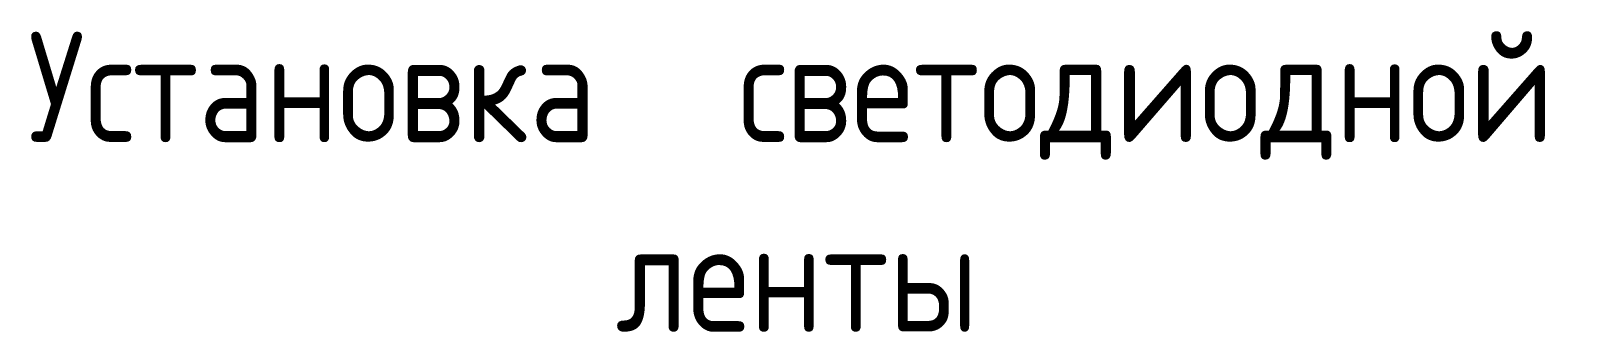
# Model space of a CAD drawing. Header units: millimetres. Extents: x 2518 to 53621, y 2061 to 18648.
# Drawn here: x 39856 to 41980, y 7347 to 7756 of the extents above; entities that cross this region are included whole.
import ezdxf

# ---------------------------------------------------------------- set-up
doc = ezdxf.new("R2010")
doc.units = ezdxf.units.MM
doc.layers.add('G-ANNO-TEXT', color=7, linetype='Continuous', lineweight=9)
doc.styles.add('GOST Common_11', font='GOST_Common.ttf', dxfattribs={"width": 0.9, "height": 150})

msp = doc.modelspace()

# ---------------------------------------------------------------- texts
at = {"layer": 'G-ANNO-TEXT', "char_height": 150, "attachment_point": 1, "style": 'GOST Common_11'}
for s, insert, width in [('Установка', (39851.7179, 7754.5144), 1114.746469), ('\\fGOST Common|b0|i0|c204|p34|;\\W.9; ', (40771.4757, 7754.5144), 57.7215), ('светодиодной', (40819.1007, 7754.5144), 1406.961562), ('\\fGOST Common|b0|i0|c204|p34|;\\W.9; ', (41979.9601, 7754.5144), 57.7215), ('ленты', (40652.4132, 7496.5456), 638.544094)]:
    msp.add_mtext(s, dxfattribs=dict(at, insert=insert, width=width))

doc.saveas('drawing.dxf')
